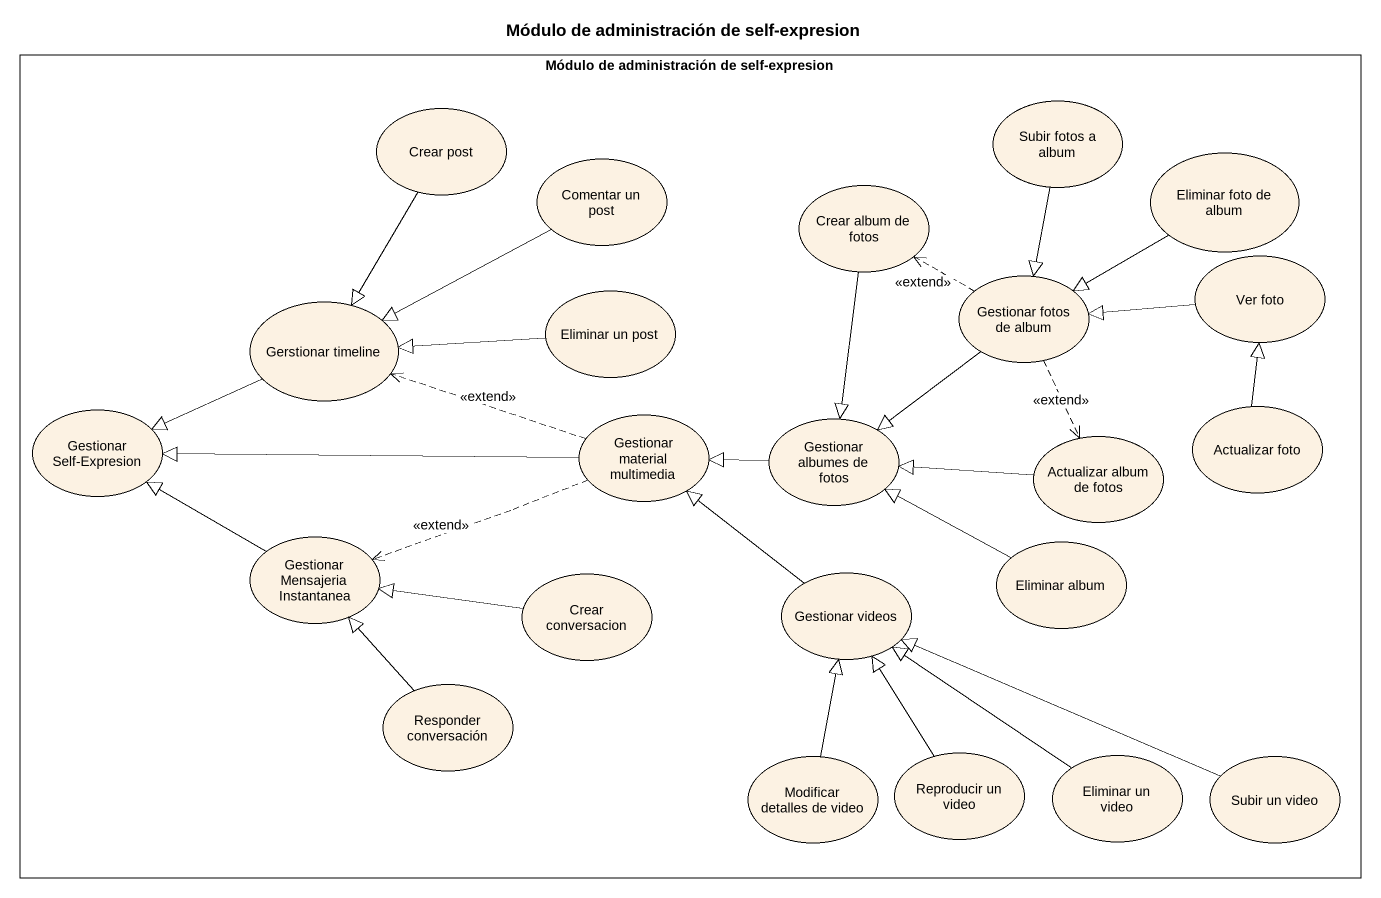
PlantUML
@startuml
title Módulo de administración de self-expresion
rectangle "Módulo de administración de self-expresion" as Módulo_de_administración_de {
  usecase "Crear post" as Crear_post
  usecase "Subir fotos a album" as Subir_fotos_a_album
  usecase "Comentar un post" as Comentar_un_post
  usecase "Crear album de fotos" as Crear_album_de_fotos
  usecase "Eliminar foto de album" as Eliminar_foto_de_album
  usecase "Gerstionar timeline" as Gerstionar_timeline
  usecase "Eliminar un post" as Eliminar_un_post
  usecase "Gestionar fotos de album" as Gestionar_fotos_de_album
  usecase "Ver foto" as Ver_foto
  usecase "Gestionar Self-Expresion" as Gestionar_Self_Expresion
  usecase "Actualizar foto" as Actualizar_foto
  usecase "Gestionar material multimedia" as Gestionar_material
  usecase "Gestionar albumes de fotos" as Gestionar_albumes_de_fotos
  usecase "Actualizar album de fotos" as Actualizar_album_de_fotos
  usecase "Gestionar Mensajeria Instantanea" as Gestionar_Mensajeria
  usecase "Crear conversacion" as Crear_conversacion
  usecase "Gestionar videos" as Gestionar_videos
  usecase "Eliminar album" as Eliminar_album
  usecase "Responder conversación" as Responder_conversación
  usecase "Modificar detalles de video" as Modificar_detalles_de_video
  usecase "Reproducir un video" as Reproducir_un_video
  usecase "Eliminar un video" as Eliminar_un_video
  usecase "Subir un video" as Subir_un_video
}
Crear_post --|> Gerstionar_timeline
Subir_fotos_a_album --|> Gestionar_fotos_de_album
Comentar_un_post -left-|> Gerstionar_timeline
Crear_album_de_fotos --|> Gestionar_albumes_de_fotos
Eliminar_foto_de_album -left-|> Gestionar_fotos_de_album
Gerstionar_timeline -left-|> Gestionar_Self_Expresion
Eliminar_un_post -left-|> Gerstionar_timeline
Gestionar_fotos_de_album .left.> Crear_album_de_fotos : <<extend>>
Gestionar_fotos_de_album --|> Gestionar_albumes_de_fotos
Gestionar_fotos_de_album ..> Actualizar_album_de_fotos : <<extend>>
Ver_foto -left-|> Gestionar_fotos_de_album
Actualizar_foto -up-|> Ver_foto
Gestionar_material .left.> Gerstionar_timeline : <<extend>>
Gestionar_material -left-|> Gestionar_Self_Expresion
Gestionar_material .left.> Gestionar_Mensajeria : <<extend>>
Gestionar_albumes_de_fotos -left-|> Gestionar_material
Actualizar_album_de_fotos -left-|> Gestionar_albumes_de_fotos
Gestionar_Mensajeria -left-|> Gestionar_Self_Expresion
Crear_conversacion -left-|> Gestionar_Mensajeria
Gestionar_videos -up-|> Gestionar_material
Eliminar_album -left-|> Gestionar_albumes_de_fotos
Responder_conversación -up-|> Gestionar_Mensajeria
Modificar_detalles_de_video -up-|> Gestionar_videos
Reproducir_un_video -up-|> Gestionar_videos
Eliminar_un_video -up-|> Gestionar_videos
Subir_un_video -left-|> Gestionar_videos
@enduml
